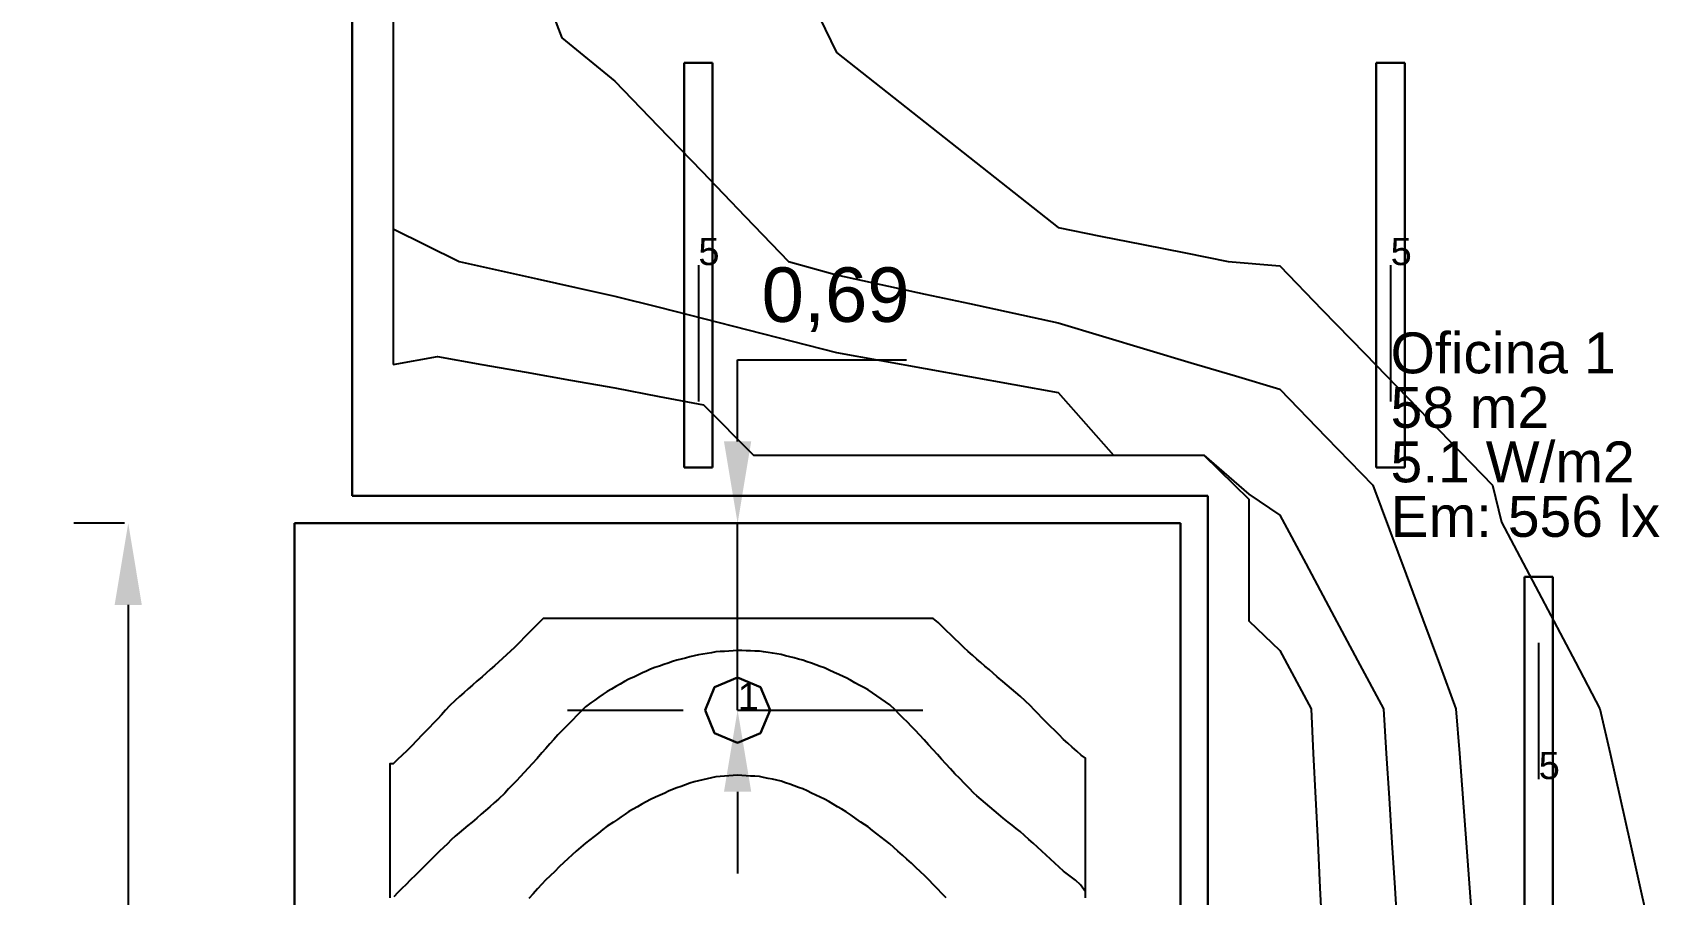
# Model space of a CAD drawing. Header units: millimetres. Extents: x 3.7 to 38, y 4.9 to 16.2.
# Drawn here: x 28.07 to 34.04, y 8.71 to 11.88 of the extents above; entities that cross this region are included whole.
import ezdxf

# ---------------------------------------------------------------- set-up
doc = ezdxf.new("R2010")
doc.units = ezdxf.units.MM
for name, color, linetype in [('DLXISO', 7, 'Continuous'), ('DLXLUM', 2, 'Continuous'), ('DLXLUMEX', 2, 'Continuous'), ('DLXSCENE', 7, 'Continuous'), ('DLXSUM', 9, 'Continuous'), ('MAPAS', 7, 'Continuous')]:
    doc.layers.add(name, color=color, linetype=linetype)
doc.layers.get('0').off()
doc.styles.get("Standard").update_dxf_attribs({"font": 'arial.ttf'})
doc.dimstyles.new('ISO-25', dxfattribs={"dimtxt": 0.2, "dimasz": 0.3, "dimexe": 0.2, "dimexo": 0.625, "dimgap": 0.1, "dimtad": 1, "dimtoh": 1, "dimtxsty": 'Standard', "dimcen": 2.5, "dimadec": 0, "dimazin": 0, "dimtfac": 1, "dimtmove": 0, "dimatfit": 3, "dimfxl": 1, "dimarcsym": 0})

# ---------------------------------------------------------------- blocks, each defined once
blk = doc.blocks.new('*U116')
for p, q in [((-0.0525, 0.7425), (-0.0525, -0.7425)), ((0.0525, 0.7425), (-0.0525, 0.7425)), ((0.0525, 0.7425), (-0.0525, 0.7425)), ((-0.0525, 0.7425), (-0.0525, 0.7425)), ((-0.0525, 0.7425), (0.0525, 0.7425)), ((-0.0525, 0.7425), (-0.0525, -0.7425)), ((-0.0525, -0.7425), (-0.0525, 0.7425)), ((-0.0525, 0.7425), (-0.0525, 0.7425)), ((-0.0525, -0.7425), (-0.0525, 0.7425)), ((-0.0525, 0.7425), (0.0525, 0.7425)), ((0.0525, -0.7425), (0.0525, 0.7425)), ((0.0525, 0.7425), (0.0525, 0.7425)), ((0.0525, -0.7425), (0.0525, 0.7425)), ((0.0525, 0.7425), (0.0525, 0.7425)), ((0.0525, 0.7425), (0.0525, -0.7425)), ((0.0525, 0.7425), (0.0525, -0.7425)), ((-0.0525, -0.7425), (0.0525, -0.7425)), ((-0.0525, -0.7425), (0.0525, -0.7425)), ((0.0525, -0.7425), (-0.0525, -0.7425)), ((-0.0525, -0.7425), (-0.0525, -0.7425)), ((-0.0525, -0.7425), (-0.0525, -0.7425)), ((0.0525, -0.7425), (-0.0525, -0.7425)), ((0.0525, -0.7425), (0.0525, -0.7425)), ((0.0525, -0.7425), (0.0525, -0.7425))]:
    blk.add_line(p, q)
at = {"color": 1}
blk.add_line((0, 0), (0, -0.5), dxfattribs=at)
at = {"layer": 'DLXLUMEX', "color": 7}
blk.add_text('5', height=0.1, dxfattribs=at).set_placement((0, 0))
blk = doc.blocks.new('*U11')
for p, q in [((-0.0525, 0.7425), (-0.0525, -0.7425)), ((0.0525, 0.7425), (-0.0525, 0.7425)), ((0.0525, 0.7425), (-0.0525, 0.7425)), ((-0.0525, 0.7425), (-0.0525, 0.7425)), ((-0.0525, 0.7425), (0.0525, 0.7425)), ((-0.0525, 0.7425), (-0.0525, -0.7425)), ((-0.0525, -0.7425), (-0.0525, 0.7425)), ((-0.0525, 0.7425), (-0.0525, 0.7425)), ((-0.0525, 0.7425), (0.0525, 0.7425)), ((-0.0525, -0.7425), (-0.0525, 0.7425)), ((0.0525, -0.7425), (0.0525, 0.7425)), ((0.0525, 0.7425), (0.0525, 0.7425)), ((0.0525, -0.7425), (0.0525, 0.7425)), ((0.0525, 0.7425), (0.0525, 0.7425)), ((0.0525, 0.7425), (0.0525, -0.7425)), ((0.0525, 0.7425), (0.0525, -0.7425)), ((-0.0525, -0.7425), (0.0525, -0.7425)), ((0.0525, -0.7425), (-0.0525, -0.7425)), ((-0.0525, -0.7425), (-0.0525, -0.7425)), ((-0.0525, -0.7425), (0.0525, -0.7425)), ((-0.0525, -0.7425), (-0.0525, -0.7425)), ((0.0525, -0.7425), (-0.0525, -0.7425)), ((0.0525, -0.7425), (0.0525, -0.7425)), ((0.0525, -0.7425), (0.0525, -0.7425))]:
    blk.add_line(p, q)
at = {"color": 1}
blk.add_line((0, 0), (0, -0.5), dxfattribs=at)
at = {"layer": 'DLXLUMEX', "color": 7}
blk.add_text('5', height=0.1, dxfattribs=at).set_placement((0, 0))
blk = doc.blocks.new('*U16')
for p, q in [((0.0525, 0.7425), (-0.0525, 0.7425)), ((-0.0525, 0.7425), (-0.0525, -0.7425)), ((-0.0525, 0.7425), (-0.0525, -0.7425)), ((-0.0525, -0.7425), (-0.0525, 0.7425)), ((-0.0525, 0.7425), (-0.0525, 0.7425)), ((-0.0525, 0.7425), (-0.0525, 0.7425)), ((-0.0525, 0.7425), (0.0525, 0.7425)), ((0.0525, 0.7425), (-0.0525, 0.7425)), ((-0.0525, -0.7425), (-0.0525, 0.7425)), ((-0.0525, 0.7425), (0.0525, 0.7425)), ((0.0525, -0.7425), (0.0525, 0.7425)), ((0.0525, 0.7425), (0.0525, 0.7425)), ((0.0525, 0.7425), (0.0525, 0.7425)), ((0.0525, 0.7425), (0.0525, -0.7425)), ((0.0525, -0.7425), (0.0525, 0.7425)), ((0.0525, 0.7425), (0.0525, -0.7425)), ((-0.0525, -0.7425), (0.0525, -0.7425)), ((-0.0525, -0.7425), (0.0525, -0.7425)), ((0.0525, -0.7425), (-0.0525, -0.7425)), ((-0.0525, -0.7425), (-0.0525, -0.7425)), ((-0.0525, -0.7425), (-0.0525, -0.7425)), ((0.0525, -0.7425), (-0.0525, -0.7425)), ((0.0525, -0.7425), (0.0525, -0.7425)), ((0.0525, -0.7425), (0.0525, -0.7425))]:
    blk.add_line(p, q)
at = {"color": 1}
blk.add_line((0, 0), (0, 0.5), dxfattribs=at)
at = {"layer": 'DLXLUMEX', "color": 7}
blk.add_text('5', height=0.1, dxfattribs=at).set_placement((0, 0))
blk = doc.blocks.new('*U17')
for p, q in [((59.4123, 56.6063), (59.4123, 61.7202)), ((59.4123, 61.7202), (59.4123, 56.6063)), ((59.4123, 56.6063), (59.4123, 56.6063)), ((62.5545, 56.6063), (59.4123, 56.6063)), ((59.4123, 56.6063), (59.4123, 56.6063)), ((59.4123, 56.6063), (62.5545, 56.6063)), ((62.5545, 56.6063), (62.5545, 56.6063)), ((62.5545, 52.3923), (62.5545, 56.6063)), ((62.5545, 56.6063), (62.5545, 56.6063)), ((62.5545, 56.6063), (62.5545, 52.3923))]:
    blk.add_line(p, q)
blk = doc.blocks.new('*U18')
for p, q in [((59.4123, 56.6063), (59.4123, 61.7202)), ((62.5545, 56.6063), (59.4123, 56.6063)), ((62.5545, 52.3923), (62.5545, 56.6063))]:
    blk.add_line(p, q)
blk = doc.blocks.new('*U19')
for p, q in [((59.4123, 61.7202), (59.4123, 56.6063)), ((59.4123, 56.6063), (62.5545, 56.6063)), ((62.5545, 56.6063), (62.5545, 52.3923))]:
    blk.add_line(p, q)
blk = doc.blocks.new('*U21')
at = {"layer": 'DLXSUM'}
for s, p in [('Oficina 1', (0, 0)), ('58 m2', (0, -0.2)), ('5.1 W/m2', (0, -0.4)), ('Em: 556 lx', (0, -0.6))]:
    blk.add_text(s, height=0.15, dxfattribs=at).set_placement(p)
blk = doc.blocks.new('*U22')
at = {"color": 1}
for points in [[(59.5623, 57.0882, 0.85), (59.7251, 57.1178, 0.85), (59.8879, 57.089, 0.85), (60.0507, 57.0601, 0.85), (60.2135, 57.0313, 0.85), (60.3763, 57.0024, 0.85), (60.5391, 56.9717, 0.85), (60.7019, 56.9409, 0.85), (60.8853, 56.7563, 0.85), (61.0507, 56.7563, 0.85), (61.2161, 56.7563, 0.85), (61.3815, 56.7563, 0.85), (61.5468, 56.7563, 0.85), (61.8264, 56.7563, 0.85), (61.8264, 56.7563, 0.85), (62.043, 56.7563, 0.85), (62.2084, 56.7563, 0.85), (62.3737, 56.7563, 0.85), (62.5391, 56.7563, 0.85), (62.7045, 56.5942, 0.85), (62.7045, 56.4321, 0.85), (62.7045, 56.27, 0.85), (62.7045, 56.1475, 0.85), (62.8184, 56.0397, 0.85), (62.9335, 55.8252, 0.85), (62.9416, 55.661, 0.85), (62.9497, 55.4969, 0.85), (62.9578, 55.3328, 0.85), (62.966, 55.1686, 0.85), (62.9741, 55.0045, 0.85)], [(59.5623, 58.4162, 0.85), (59.5623, 58.2502, 0.85), (59.5623, 58.0842, 0.85), (59.5623, 57.9182, 0.85), (59.5623, 57.7522, 0.85), (59.5623, 57.5862, 0.85), (59.5623, 57.4202, 0.85), (59.5623, 57.2542, 0.85), (59.5623, 57.0882, 0.85)]]:
    blk.add_polyline3d(points, dxfattribs=at)
at = {"color": 3}
for points in [[(59.5623, 57.5862, 0.85), (59.805, 57.4666, 0.85), (59.9478, 57.4349, 0.85), (60.0907, 57.4032, 0.85), (60.2335, 57.3714, 0.85), (60.3763, 57.3397, 0.85), (60.5391, 57.2984, 0.85), (60.7019, 57.2571, 0.85), (60.8647, 57.2158, 0.85), (61.0275, 57.1745, 0.85), (61.1904, 57.1332, 0.85), (61.3532, 57.1037, 0.85), (61.516, 57.0743, 0.85), (61.6788, 57.0448, 0.85), (61.8416, 57.0153, 0.85), (62.0044, 56.9859, 0.85), (62.2084, 56.7563, 0.85), (62.4756, 56.7563, 0.85), (62.5391, 56.7563, 0.85), (62.7045, 56.6122, 0.85), (62.8184, 56.5358, 0.85), (62.9137, 56.3582, 0.85), (63.009, 56.1805, 0.85), (63.1043, 56.0028, 0.85), (63.1996, 55.8252, 0.85), (63.2098, 55.661, 0.85), (63.22, 55.4969, 0.85), (63.2303, 55.3328, 0.85), (63.2405, 55.1686, 0.85), (63.2507, 55.0045, 0.85)], [(59.5623, 58.4162, 0.85), (59.5623, 58.2502, 0.85), (59.5623, 58.0842, 0.85), (59.5623, 57.9182, 0.85), (59.5623, 57.7522, 0.85), (59.5623, 57.5862, 0.85)]]:
    blk.add_polyline3d(points, dxfattribs=at)
at = {"color": 6}
blk.add_polyline3d([(60.119, 58.4515, 0.85), (60.1821, 58.2873, 0.85), (60.3763, 58.1289, 0.85), (60.5359, 57.9633, 0.85), (60.6954, 57.7978, 0.85), (60.855, 57.6322, 0.85), (61.0145, 57.4666, 0.85), (61.1904, 57.4177, 0.85), (61.3532, 57.3824, 0.85), (61.516, 57.3472, 0.85), (61.6788, 57.3119, 0.85), (61.8416, 57.2766, 0.85), (62.0044, 57.2413, 0.85), (62.1672, 57.1926, 0.85), (62.33, 57.144, 0.85), (62.4928, 57.0953, 0.85), (62.6556, 57.0466, 0.85), (62.8184, 56.9979, 0.85), (62.9894, 56.8219, 0.85), (63.1604, 56.6459, 0.85), (63.2215, 56.4818, 0.85), (63.2825, 56.3176, 0.85), (63.3436, 56.1535, 0.85), (63.4047, 55.9893, 0.85), (63.4657, 55.8252, 0.85), (63.478, 55.661, 0.85), (63.4903, 55.4969, 0.85), (63.5027, 55.3328, 0.85), (63.515, 55.1686, 0.85), (63.5273, 55.0045, 0.85)], dxfattribs=at)
at = {"color": 4}
blk.add_polyline3d([(61.0856, 58.4515, 0.85), (61.1904, 58.2334, 0.85), (61.3532, 58.105, 0.85), (61.516, 57.9766, 0.85), (61.6788, 57.8481, 0.85), (61.8416, 57.7197, 0.85), (62.0044, 57.5913, 0.85), (62.1604, 57.5601, 0.85), (62.3164, 57.529, 0.85), (62.4724, 57.4978, 0.85), (62.6284, 57.4666, 0.85), (62.8184, 57.4503, 0.85), (62.9747, 57.2895, 0.85), (63.131, 57.1286, 0.85), (63.2873, 56.9677, 0.85), (63.4436, 56.8068, 0.85), (63.5999, 56.6459, 0.85), (63.6324, 56.5104, 0.85), (63.7229, 56.3391, 0.85), (63.8135, 56.1678, 0.85), (63.904, 55.9965, 0.85), (63.9945, 55.8252, 0.85), (64.0314, 55.661, 0.85), (64.0683, 55.4969, 0.85), (64.1052, 55.3328, 0.85), (64.1421, 55.1686, 0.85), (64.179, 55.0045, 0.85)], dxfattribs=at)
blk = doc.blocks.new('*U25')
for p, q in [((-0.0846, 0.0846), (0, 0.1197)), ((0, 0.1197), (-0.0846, 0.0846)), ((0, 0.1197), (-0.0846, 0.0846)), ((-0.0846, 0.0846), (0, 0.1197)), ((0, 0.1197), (0.0846, 0.0846)), ((0.0846, 0.0846), (0, 0.1197)), ((0, 0.1197), (0, 0.1197)), ((0.0846, 0.0846), (0, 0.1197)), ((0, 0.1197), (0, 0.1197)), ((0, 0.1197), (0.0846, 0.0846)), ((-0.1197, 0), (-0.0846, 0.0846)), ((-0.0846, 0.0846), (-0.1197, 0)), ((-0.0846, 0.0846), (-0.1197, 0)), ((-0.1197, 0), (-0.0846, 0.0846)), ((-0.0846, 0.0846), (-0.0846, 0.0846)), ((-0.0846, 0.0846), (-0.0846, 0.0846)), ((0.0846, 0.0846), (0.1197, 0)), ((0.1197, 0), (0.0846, 0.0846)), ((0.0846, 0.0846), (0.0846, 0.0846)), ((0.1197, 0), (0.0846, 0.0846)), ((0.0846, 0.0846), (0.0846, 0.0846)), ((0.0846, 0.0846), (0.1197, 0)), ((-0.0846, -0.0846), (-0.1197, 0)), ((-0.1197, 0), (-0.0846, -0.0846)), ((-0.1197, 0), (-0.0846, -0.0846)), ((-0.0846, -0.0846), (-0.1197, 0)), ((-0.1197, 0), (-0.1197, 0)), ((-0.1197, 0), (-0.1197, 0)), ((0.1197, 0), (0.0846, -0.0846)), ((0.0846, -0.0846), (0.1197, 0)), ((0.0846, -0.0846), (0.1197, 0)), ((0.1197, 0), (0.0846, -0.0846)), ((0.1197, 0), (0.1197, 0)), ((0.1197, 0), (0.1197, 0)), ((0, -0.1197), (-0.0846, -0.0846)), ((-0.0846, -0.0846), (0, -0.1197)), ((-0.0846, -0.0846), (-0.0846, -0.0846)), ((-0.0846, -0.0846), (0, -0.1197)), ((0, -0.1197), (-0.0846, -0.0846)), ((-0.0846, -0.0846), (-0.0846, -0.0846)), ((0.0846, -0.0846), (0, -0.1197)), ((0, -0.1197), (0.0846, -0.0846)), ((0, -0.1197), (0.0846, -0.0846)), ((0.0846, -0.0846), (0, -0.1197)), ((0.0846, -0.0846), (0.0846, -0.0846)), ((0.0846, -0.0846), (0.0846, -0.0846)), ((0, -0.1197), (0, -0.1197)), ((0, -0.1197), (0, -0.1197))]:
    blk.add_line(p, q)
at = {"color": 1}
blk.add_line((0, 0), (0.68, 0), dxfattribs=at)
at = {"layer": 'DLXLUMEX', "color": 7}
blk.add_text('1', height=0.1, dxfattribs=at).set_placement((0, 0))
blk = doc.blocks.new('*U28')
for p, q in [((62.4545, 56.5063), (59.2, 56.5063)), ((59.2, 56.5063), (59.2, 56.5063)), ((59.2, 56.5063), (62.4545, 56.5063)), ((59.2, 52.3923), (59.2, 56.5063)), ((59.2, 56.5063), (59.2, 56.5063)), ((59.2, 56.5063), (59.2, 52.3923)), ((62.4545, 56.5063), (62.4545, 52.3923)), ((62.4545, 52.3923), (62.4545, 56.5063)), ((62.4545, 56.5063), (62.4545, 56.5063)), ((62.4545, 56.5063), (62.4545, 56.5063))]:
    blk.add_line(p, q)
blk = doc.blocks.new('*U30')
for p, q in [((59.2, 52.3923), (59.2, 56.5063)), ((59.2, 56.5063), (62.4545, 56.5063)), ((62.4545, 56.5063), (62.4545, 52.3923))]:
    blk.add_line(p, q)
blk = doc.blocks.new('*U31')
for p, q in [((62.4545, 56.5063), (59.2, 56.5063)), ((59.2, 56.5063), (59.2, 52.3923)), ((62.4545, 52.3923), (62.4545, 56.5063))]:
    blk.add_line(p, q)
blk = doc.blocks.new('*U33')
at = {"color": 6}
blk.add_polyline3d([(62.1045, 55.1321, 0.85), (62.1045, 55.1534, 0.85), (62.1045, 55.1747, 0.85), (62.1045, 55.1961, 0.85), (62.1045, 55.2174, 0.85), (62.1045, 55.2388, 0.85), (62.1045, 55.2601, 0.85), (62.1045, 55.2814, 0.85), (62.1045, 55.3028, 0.85), (62.1045, 55.3241, 0.85), (62.1045, 55.3454, 0.85), (62.1045, 55.3668, 0.85), (62.1045, 55.3881, 0.85), (62.1045, 55.4095, 0.85), (62.1045, 55.4308, 0.85), (62.1045, 55.4521, 0.85), (62.1045, 55.4735, 0.85), (62.1045, 55.4948, 0.85), (62.1045, 55.5161, 0.85), (62.1045, 55.5375, 0.85), (62.1045, 55.5588, 0.85), (62.1045, 55.5802, 0.85), (62.1045, 55.6015, 0.85), (62.1045, 55.6228, 0.85), (62.1045, 55.6442, 0.85), (62.0885, 55.6555, 0.85), (62.0726, 55.6698, 0.85), (62.0566, 55.6842, 0.85), (62.0406, 55.6986, 0.85), (62.0247, 55.7129, 0.85), (62.0083, 55.7295, 0.85), (61.9924, 55.7451, 0.85), (61.9766, 55.7607, 0.85), (61.9607, 55.7763, 0.85), (61.9448, 55.7919, 0.85), (61.9308, 55.8067, 0.85), (61.9168, 55.8214, 0.85), (61.9027, 55.8362, 0.85), (61.8839, 55.854, 0.85), (61.865, 55.8718, 0.85), (61.849, 55.8853, 0.85), (61.8331, 55.8989, 0.85), (61.8171, 55.9124, 0.85), (61.8011, 55.9259, 0.85), (61.781, 55.9429, 0.85), (61.7659, 55.9559, 0.85), (61.7507, 55.9689, 0.85), (61.7356, 55.9819, 0.85), (61.7205, 55.9949, 0.85), (61.7054, 56.0079, 0.85), (61.6896, 56.0218, 0.85), (61.6739, 56.0357, 0.85), (61.6581, 56.0496, 0.85), (61.6418, 56.0657, 0.85), (61.6255, 56.0818, 0.85), (61.6103, 56.0967, 0.85), (61.595, 56.1116, 0.85), (61.5798, 56.1265, 0.85), (61.5645, 56.1414, 0.85), (61.5457, 56.1563, 0.85), (61.5297, 56.1563, 0.85), (61.5138, 56.1563, 0.85), (61.4978, 56.1563, 0.85), (61.4818, 56.1563, 0.85), (61.4659, 56.1563, 0.85), (61.4499, 56.1563, 0.85), (61.4339, 56.1563, 0.85), (61.418, 56.1563, 0.85), (61.402, 56.1563, 0.85), (61.386, 56.1563, 0.85), (61.3701, 56.1563, 0.85), (61.3541, 56.1563, 0.85), (61.3381, 56.1563, 0.85), (61.3222, 56.1563, 0.85), (61.3062, 56.1563, 0.85), (61.2902, 56.1563, 0.85), (61.2743, 56.1563, 0.85), (61.2583, 56.1563, 0.85), (61.2424, 56.1563, 0.85), (61.2264, 56.1563, 0.85), (61.2104, 56.1563, 0.85), (61.1945, 56.1563, 0.85), (61.1785, 56.1563, 0.85), (61.1625, 56.1563, 0.85), (61.1466, 56.1563, 0.85), (61.1306, 56.1563, 0.85), (61.1146, 56.1563, 0.85), (61.0987, 56.1563, 0.85), (61.0827, 56.1563, 0.85), (61.0667, 56.1563, 0.85), (61.0508, 56.1563, 0.85), (61.0348, 56.1563, 0.85), (61.0188, 56.1563, 0.85), (61.0029, 56.1563, 0.85), (60.9869, 56.1563, 0.85), (60.9709, 56.1563, 0.85), (60.955, 56.1563, 0.85), (60.939, 56.1563, 0.85), (60.923, 56.1563, 0.85), (60.9071, 56.1563, 0.85), (60.8911, 56.1563, 0.85), (60.8751, 56.1563, 0.85), (60.8592, 56.1563, 0.85), (60.8432, 56.1563, 0.85), (60.8272, 56.1563, 0.85), (60.8113, 56.1563, 0.85), (60.7953, 56.1563, 0.85), (60.7794, 56.1563, 0.85), (60.7634, 56.1563, 0.85), (60.7474, 56.1563, 0.85), (60.7315, 56.1563, 0.85), (60.7155, 56.1563, 0.85), (60.6995, 56.1563, 0.85), (60.6836, 56.1563, 0.85), (60.6676, 56.1563, 0.85), (60.6516, 56.1563, 0.85), (60.6357, 56.1563, 0.85), (60.6197, 56.1563, 0.85), (60.6037, 56.1563, 0.85), (60.5878, 56.1563, 0.85), (60.5718, 56.1563, 0.85), (60.5558, 56.1563, 0.85), (60.5399, 56.1563, 0.85), (60.5239, 56.1563, 0.85), (60.5079, 56.1563, 0.85), (60.492, 56.1563, 0.85), (60.476, 56.1563, 0.85), (60.46, 56.1563, 0.85), (60.4441, 56.1563, 0.85), (60.4281, 56.1563, 0.85), (60.4121, 56.1563, 0.85), (60.3962, 56.1563, 0.85), (60.3802, 56.1563, 0.85), (60.3643, 56.1563, 0.85), (60.3483, 56.1563, 0.85), (60.3323, 56.1563, 0.85), (60.3164, 56.1563, 0.85), (60.3004, 56.1563, 0.85), (60.2844, 56.1563, 0.85), (60.2685, 56.1563, 0.85), (60.2525, 56.1563, 0.85), (60.2365, 56.1563, 0.85), (60.2206, 56.1563, 0.85), (60.2046, 56.1563, 0.85), (60.1886, 56.1563, 0.85), (60.1727, 56.1563, 0.85), (60.1567, 56.1563, 0.85), (60.1407, 56.1563, 0.85), (60.1248, 56.1563, 0.85), (60.1136, 56.1563, 0.85), (60.0928, 56.1355, 0.85), (60.0769, 56.1195, 0.85), (60.0609, 56.1035, 0.85), (60.0449, 56.0875, 0.85), (60.029, 56.0715, 0.85), (60.0075, 56.0496, 0.85), (59.9929, 56.0363, 0.85), (59.9783, 56.0231, 0.85), (59.9637, 56.0098, 0.85), (59.9492, 55.9966, 0.85), (59.934, 55.9832, 0.85), (59.9189, 55.9697, 0.85), (59.9038, 55.9563, 0.85), (59.8886, 55.9429, 0.85), (59.8693, 55.9263, 0.85), (59.8534, 55.9122, 0.85), (59.8374, 55.8982, 0.85), (59.8214, 55.8841, 0.85), (59.8055, 55.87, 0.85), (59.7895, 55.8559, 0.85), (59.7694, 55.8362, 0.85), (59.7545, 55.8199, 0.85), (59.7395, 55.8036, 0.85), (59.7246, 55.7873, 0.85), (59.7097, 55.771, 0.85), (59.6962, 55.7571, 0.85), (59.6827, 55.7433, 0.85), (59.6692, 55.7295, 0.85), (59.6495, 55.7086, 0.85), (59.6298, 55.6878, 0.85), (59.6128, 55.6715, 0.85), (59.5958, 55.6553, 0.85), (59.5788, 55.6391, 0.85), (59.5618, 55.6228, 0.85), (59.55, 55.6228, 0.85), (59.55, 55.6015, 0.85), (59.55, 55.5802, 0.85), (59.55, 55.5588, 0.85), (59.55, 55.5375, 0.85), (59.55, 55.5161, 0.85), (59.55, 55.4948, 0.85), (59.55, 55.4735, 0.85), (59.55, 55.4521, 0.85), (59.55, 55.4308, 0.85), (59.55, 55.4095, 0.85), (59.55, 55.3881, 0.85), (59.55, 55.3668, 0.85), (59.55, 55.3454, 0.85), (59.55, 55.3241, 0.85), (59.55, 55.3028, 0.85), (59.55, 55.2814, 0.85), (59.55, 55.2601, 0.85), (59.55, 55.2388, 0.85), (59.55, 55.2174, 0.85), (59.55, 55.1961, 0.85), (59.55, 55.1748, 0.85), (59.55, 55.1534, 0.85), (59.55, 55.1321, 0.85)], dxfattribs=at)
at = {"color": 4}
blk.add_polyline3d([(62.1045, 55.1321, 0.85), (62.1045, 55.1534, 0.85), (62.0861, 55.179, 0.85), (62.0677, 55.1961, 0.85), (62.0533, 55.2074, 0.85), (62.039, 55.2187, 0.85), (62.0247, 55.23, 0.85), (62.0087, 55.2445, 0.85), (61.9927, 55.259, 0.85), (61.9768, 55.2735, 0.85), (61.9608, 55.2881, 0.85), (61.9446, 55.3028, 0.85), (61.9287, 55.3172, 0.85), (61.9128, 55.3317, 0.85), (61.8968, 55.3461, 0.85), (61.8809, 55.3605, 0.85), (61.865, 55.375, 0.85), (61.8502, 55.3865, 0.85), (61.8354, 55.398, 0.85), (61.8206, 55.4095, 0.85), (61.8029, 55.4241, 0.85), (61.7852, 55.4388, 0.85), (61.7692, 55.4522, 0.85), (61.7532, 55.4657, 0.85), (61.7373, 55.4791, 0.85), (61.7213, 55.4926, 0.85), (61.7054, 55.506, 0.85), (61.6948, 55.5161, 0.85), (61.6775, 55.5339, 0.85), (61.6602, 55.5516, 0.85), (61.6429, 55.5694, 0.85), (61.6255, 55.5871, 0.85), (61.6086, 55.605, 0.85), (61.5916, 55.6228, 0.85), (61.5763, 55.6399, 0.85), (61.561, 55.6571, 0.85), (61.5457, 55.6742, 0.85), (61.529, 55.6926, 0.85), (61.5123, 55.7111, 0.85), (61.4956, 55.7295, 0.85), (61.4807, 55.7451, 0.85), (61.4659, 55.7608, 0.85), (61.4508, 55.7758, 0.85), (61.4357, 55.7909, 0.85), (61.4206, 55.806, 0.85), (61.4055, 55.8211, 0.85), (61.386, 55.8398, 0.85), (61.3701, 55.8507, 0.85), (61.3541, 55.8616, 0.85), (61.3381, 55.8726, 0.85), (61.3222, 55.8835, 0.85), (61.3062, 55.8944, 0.85), (61.2903, 55.9033, 0.85), (61.2743, 55.9121, 0.85), (61.2583, 55.9209, 0.85), (61.2424, 55.9298, 0.85), (61.2264, 55.9386, 0.85), (61.2169, 55.9429, 0.85), (61.1993, 55.9509, 0.85), (61.1817, 55.959, 0.85), (61.1641, 55.9671, 0.85), (61.1466, 55.9751, 0.85), (61.1306, 55.9808, 0.85), (61.1146, 55.9865, 0.85), (61.0987, 55.9921, 0.85), (61.0827, 55.9978, 0.85), (61.0667, 56.0035, 0.85), (61.0508, 56.0076, 0.85), (61.0348, 56.0118, 0.85), (61.0188, 56.0159, 0.85), (61.0029, 56.02, 0.85), (60.9869, 56.0242, 0.85), (60.9709, 56.0267, 0.85), (60.955, 56.0291, 0.85), (60.939, 56.0316, 0.85), (60.923, 56.034, 0.85), (60.9071, 56.0365, 0.85), (60.8911, 56.0371, 0.85), (60.8751, 56.0377, 0.85), (60.8592, 56.0383, 0.85), (60.8432, 56.0389, 0.85), (60.8273, 56.0395, 0.85), (60.8113, 56.0383, 0.85), (60.7953, 56.0372, 0.85), (60.7794, 56.036, 0.85), (60.7634, 56.0349, 0.85), (60.7474, 56.0338, 0.85), (60.7315, 56.031, 0.85), (60.7155, 56.0283, 0.85), (60.6995, 56.0256, 0.85), (60.6836, 56.0229, 0.85), (60.6676, 56.0201, 0.85), (60.6516, 56.0159, 0.85), (60.6357, 56.0116, 0.85), (60.6197, 56.0074, 0.85), (60.6037, 56.0032, 0.85), (60.5878, 55.9989, 0.85), (60.5718, 55.9932, 0.85), (60.5558, 55.9875, 0.85), (60.5399, 55.9819, 0.85), (60.5239, 55.9762, 0.85), (60.5079, 55.9705, 0.85), (60.493, 55.9636, 0.85), (60.4781, 55.9567, 0.85), (60.4631, 55.9498, 0.85), (60.4482, 55.9429, 0.85), (60.4281, 55.9338, 0.85), (60.4122, 55.9248, 0.85), (60.3962, 55.9158, 0.85), (60.3802, 55.9068, 0.85), (60.3643, 55.8978, 0.85), (60.3483, 55.8888, 0.85), (60.3332, 55.8783, 0.85), (60.3182, 55.8677, 0.85), (60.3031, 55.8572, 0.85), (60.2881, 55.8467, 0.85), (60.2685, 55.8323, 0.85), (60.2525, 55.8162, 0.85), (60.2365, 55.8001, 0.85), (60.2206, 55.7841, 0.85), (60.2046, 55.768, 0.85), (60.1886, 55.752, 0.85), (60.1676, 55.7295, 0.85), (60.1529, 55.713, 0.85), (60.1382, 55.6966, 0.85), (60.1235, 55.6801, 0.85), (60.1088, 55.6636, 0.85), (60.0909, 55.6432, 0.85), (60.073, 55.6228, 0.85), (60.0583, 55.6072, 0.85), (60.0437, 55.5915, 0.85), (60.029, 55.5758, 0.85), (60.0147, 55.5609, 0.85), (60.0004, 55.546, 0.85), (59.9862, 55.5311, 0.85), (59.9719, 55.5161, 0.85), (59.9492, 55.4937, 0.85), (59.9332, 55.4798, 0.85), (59.9172, 55.4658, 0.85), (59.9013, 55.4519, 0.85), (59.8853, 55.438, 0.85), (59.8693, 55.4241, 0.85), (59.8526, 55.4095, 0.85), (59.8368, 55.3965, 0.85), (59.8211, 55.3835, 0.85), (59.8053, 55.3705, 0.85), (59.7895, 55.3575, 0.85), (59.7754, 55.3438, 0.85), (59.7613, 55.3301, 0.85), (59.7471, 55.3164, 0.85), (59.733, 55.3028, 0.85), (59.7097, 55.2792, 0.85), (59.6937, 55.2635, 0.85), (59.6777, 55.2478, 0.85), (59.6618, 55.2321, 0.85), (59.6458, 55.2165, 0.85), (59.6244, 55.1961, 0.85), (59.6095, 55.1809, 0.85), (59.5946, 55.1658, 0.85), (59.5798, 55.1506, 0.85), (59.5649, 55.1355, 0.85)], dxfattribs=at)
at = {"color": 9}
blk.add_polyline3d([(61.5936, 55.1312, 0.85), (61.5776, 55.1478, 0.85), (61.5617, 55.1644, 0.85), (61.5457, 55.181, 0.85), (61.531, 55.1961, 0.85), (61.5147, 55.2117, 0.85), (61.4984, 55.2272, 0.85), (61.4821, 55.2428, 0.85), (61.4659, 55.2584, 0.85), (61.4493, 55.2732, 0.85), (61.4327, 55.288, 0.85), (61.4161, 55.3028, 0.85), (61.4011, 55.316, 0.85), (61.386, 55.3292, 0.85), (61.3701, 55.3417, 0.85), (61.3541, 55.3542, 0.85), (61.3381, 55.3667, 0.85), (61.3222, 55.3792, 0.85), (61.3062, 55.3917, 0.85), (61.2933, 55.4006, 0.85), (61.2804, 55.4095, 0.85), (61.2624, 55.422, 0.85), (61.2444, 55.4346, 0.85), (61.2264, 55.4472, 0.85), (61.2104, 55.4565, 0.85), (61.1945, 55.4658, 0.85), (61.1785, 55.4751, 0.85), (61.1625, 55.4845, 0.85), (61.1466, 55.4938, 0.85), (61.1305, 55.5012, 0.85), (61.1144, 55.5087, 0.85), (61.0984, 55.5161, 0.85), (61.0825, 55.5237, 0.85), (61.0667, 55.5313, 0.85), (61.0508, 55.537, 0.85), (61.0348, 55.5426, 0.85), (61.0188, 55.5483, 0.85), (61.0029, 55.5539, 0.85), (60.9869, 55.5596, 0.85), (60.9709, 55.563, 0.85), (60.955, 55.5664, 0.85), (60.939, 55.5697, 0.85), (60.923, 55.5731, 0.85), (60.9071, 55.5765, 0.85), (60.8911, 55.5775, 0.85), (60.8751, 55.5786, 0.85), (60.8592, 55.5796, 0.85), (60.8432, 55.5807, 0.85), (60.8273, 55.5817, 0.85), (60.8113, 55.5805, 0.85), (60.7953, 55.5792, 0.85), (60.7794, 55.578, 0.85), (60.7634, 55.5767, 0.85), (60.7474, 55.5755, 0.85), (60.7315, 55.5719, 0.85), (60.7155, 55.5683, 0.85), (60.6995, 55.5647, 0.85), (60.6836, 55.5611, 0.85), (60.6676, 55.5575, 0.85), (60.6516, 55.5518, 0.85), (60.6357, 55.5461, 0.85), (60.6197, 55.5404, 0.85), (60.6037, 55.5346, 0.85), (60.5878, 55.5289, 0.85), (60.5741, 55.5225, 0.85), (60.5604, 55.5161, 0.85), (60.5429, 55.5083, 0.85), (60.5254, 55.5005, 0.85), (60.5079, 55.4927, 0.85), (60.492, 55.4838, 0.85), (60.476, 55.4748, 0.85), (60.46, 55.4659, 0.85), (60.4441, 55.457, 0.85), (60.4281, 55.448, 0.85), (60.414, 55.4384, 0.85), (60.3999, 55.4287, 0.85), (60.3858, 55.4191, 0.85), (60.3717, 55.4095, 0.85), (60.3483, 55.394, 0.85), (60.3323, 55.3817, 0.85), (60.3164, 55.3694, 0.85), (60.3004, 55.357, 0.85), (60.2844, 55.3447, 0.85), (60.2685, 55.3324, 0.85), (60.2516, 55.3176, 0.85), (60.2348, 55.3028, 0.85), (60.2194, 55.289, 0.85), (60.204, 55.2752, 0.85), (60.1886, 55.2614, 0.85), (60.172, 55.2451, 0.85), (60.1555, 55.2287, 0.85), (60.1389, 55.2124, 0.85), (60.1223, 55.1961, 0.85), (60.1088, 55.1818, 0.85), (60.0928, 55.1642, 0.85), (60.0769, 55.1467, 0.85), (60.0609, 55.1291, 0.85)], dxfattribs=at)
blk = doc.blocks.new('*D125')
at = {"layer": 'Defpoints', "color": 0, "transparency": 16777216}
for p in [(29.0272, 10.0771), (28.4165, 5.9632), (29.0272, 5.9632)]:
    blk.add_point(p, dxfattribs=at)
at = {"layer": 'MAPAS', "color": 0, "lineweight": -2, "transparency": 16777216}
for p, q in [((28.4022, 10.0771), (28.2165, 10.0771)), ((28.4165, 9.7771), (28.4165, 6.2632)), ((28.4022, 5.9632), (28.2165, 5.9632))]:
    blk.add_line(p, q, dxfattribs=at)
at = {"layer": 'MAPAS', "color": 0, "transparency": 16777216}
for points in [[(28.3665, 9.7771), (28.4665, 9.7771), (28.4165, 10.0771)], [(28.3665, 6.2632), (28.4665, 6.2632), (28.4165, 5.9632)]]:
    blk.add_solid(points, dxfattribs=at)
at = {"layer": 'MAPAS', "color": 0, "transparency": 16777216, "insert": (28.1963, 8.0201), "char_height": 0.2, "attachment_point": 5, "rotation": 90}
blk.add_mtext('4,11', dxfattribs=at)
blk = doc.blocks.new('*D134')
at = {"layer": 'Defpoints', "color": 0, "transparency": 16777216}
for p in [(30.6545, 10.0771), (30.6545, 10.0771), (30.6545, 9.3915)]:
    blk.add_point(p, dxfattribs=at)
at = {"layer": 'MAPAS', "color": 0, "lineweight": -2, "transparency": 16777216}
for p, q in [((30.6545, 10.3771), (30.6545, 10.6771)), ((30.6545, 10.6771), (31.2744, 10.6771)), ((30.0295, 10.0771), (30.4545, 10.0771)), ((30.6545, 9.3915), (30.6545, 10.0771)), ((30.0295, 9.3915), (30.4545, 9.3915)), ((30.6545, 9.0915), (30.6545, 8.7915))]:
    blk.add_line(p, q, dxfattribs=at)
at = {"layer": 'MAPAS', "color": 0, "transparency": 16777216}
for points in [[(30.6045, 10.3771), (30.7045, 10.3771), (30.6545, 10.0771)], [(30.6045, 9.0915), (30.7045, 9.0915), (30.6545, 9.3915)]]:
    blk.add_solid(points, dxfattribs=at)
at = {"layer": 'MAPAS', "color": 0, "transparency": 16777216, "insert": (31.0144, 10.8973), "char_height": 0.2, "attachment_point": 5}
blk.add_mtext('0,69', dxfattribs=at)

msp = doc.modelspace()

# ---------------------------------------------------------------- block references
at = {"layer": 'DLXISO'}
for name in ['*U22', '*U33']:
    msp.add_blockref(name, (-30.1728, -46.4291), dxfattribs=at)
at = {"layer": 'DLXLUM'}
for name, p in [('*U116', (30.5104, 11.0242)), ('*U11', (33.0528, 11.0242)), ('*U16', (33.5966, 9.1381)), ('*U25', (30.6545, 9.3915))]:
    msp.add_blockref(name, p, dxfattribs=at)
at = {"layer": 'DLXSCENE'}
for name in ['*U17', '*U18', '*U19', '*U28', '*U30', '*U31']:
    msp.add_blockref(name, (-30.1728, -46.4291), dxfattribs=at)
at = {"layer": 'DLXSUM'}
msp.add_blockref('*U21', (33.0526, 10.6271), dxfattribs=at)

# ---------------------------------------------------------------- dimensions: what is measured, and where the dimension line sits
at = {"layer": 'MAPAS'}
for base, p1, p2, picture, middle in [((30.6545, 10.0771), (30.6545, 9.3915), (30.6545, 10.0771), '*D134', (31.0144, 10.8973)), ((28.4165, 5.9632), (29.0272, 10.0771), (29.0272, 5.9632), '*D125', (28.1963, 8.0201))]:
    dim = msp.add_linear_dim(base=base, p1=p1, p2=p2, angle=90, dimstyle='ISO-25', dxfattribs=at)
    dim.commit()
    dim.dimension.update_dxf_attribs({"geometry": picture, "text_midpoint": middle})

doc.saveas('drawing.dxf')
